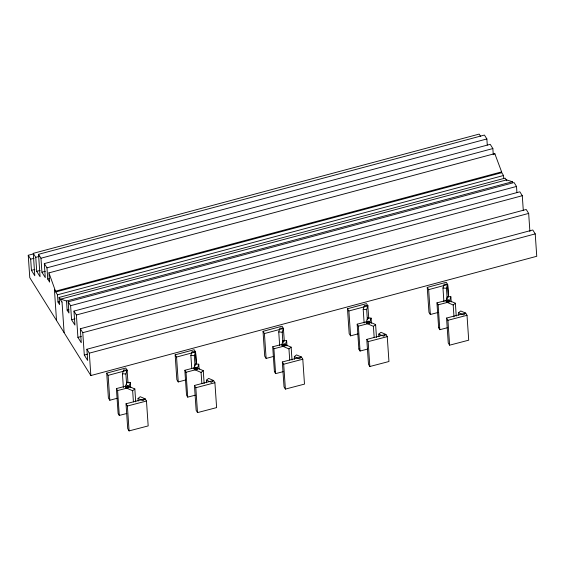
<?xml version="1.0" encoding="UTF-8"?>
<svg xmlns="http://www.w3.org/2000/svg" width="565" height="565" viewBox="0 0 565 565"><rect width="100%" height="100%" fill="white"/><g stroke="black" fill="none" stroke-linecap="round" stroke-linejoin="round"><path stroke-width="0.85" d="M123.368 387.477L122.436 373.748L123.601 369.906L127.076 370.146L128.022 383.119M126.609 384.292L125.91 373.995L127.076 370.146M191.747 368.316L190.864 355.449L192.036 351.599L195.504 351.847L196.323 363.853M195.045 365.986L194.339 355.689L195.504 351.847M279.675 345.667L278.743 331.945L279.908 328.096L283.383 328.343L284.322 341.317M282.917 342.482L282.21 332.185L283.383 328.343M364.135 323.081L363.203 309.352L364.368 305.503L367.843 305.75L368.783 318.724M367.377 319.896L366.671 309.599L367.843 305.75M443.906 301.745L442.967 288.016L444.139 284.167L447.607 284.414L448.49 297.282M447.205 299.415L446.442 288.263L447.607 284.414M130.324 382.526L128.771 387.308L125.31 387.039L126.864 382.251L130.324 382.526L130.677 387.675M198.76 364.22L197.206 369.009L193.739 368.733L195.292 363.952L198.76 364.22L199.106 369.369M283.164 340.448L281.61 345.229L285.078 345.505L286.632 340.723L283.164 340.448L283.284 342.164M371.092 318.13L369.538 322.912L366.071 322.636L367.624 317.855L371.092 318.13L371.445 323.279M450.863 296.795L449.302 301.576L445.841 301.3L447.395 296.519L450.863 296.795L451.209 301.943M132.655 390.74L134.837 388.953L127.937 385.959L125.755 387.745L132.655 390.74L133.411 401.892M138.03 398.48L140.219 396.701L145.212 398.869L143.03 400.649L138.03 398.48L138.206 401.058M201.084 372.434L203.266 370.654L196.373 367.66L194.19 369.439L201.084 372.434L201.846 383.593M206.465 380.174L208.647 378.395L213.648 380.563L211.465 382.35L206.465 380.174L206.642 382.752M288.955 348.93L291.137 347.15L284.244 344.156L282.062 345.935L288.955 348.93L289.718 360.089M294.337 356.677L296.519 354.891L301.519 357.059L299.337 358.846L294.337 356.677L294.513 359.248M373.416 326.344L375.598 324.557L368.705 321.563L366.523 323.349L373.416 326.344L374.178 337.496M378.797 334.085L380.98 332.298L385.98 334.473L383.797 336.253L378.797 334.085L378.974 336.655M453.186 305.008L455.369 303.221L448.476 300.227L446.293 302.014L453.186 305.008L454.006 317.014M458.568 312.749L460.75 310.962L465.744 313.137L463.561 314.917L458.568 312.749L458.745 315.319M106.714 373.14L125.741 368.02L127.139 370.252L108.12 375.372L106.714 373.14L108.409 398.021L109.815 400.253L117.11 398.29M185.539 379.984L178.243 381.947L176.845 379.715L175.15 354.834L194.169 349.714L195.575 351.946L196.394 363.959M263.022 331.33L282.041 326.21L283.446 328.449L264.42 333.562L263.022 331.33L264.717 356.211L266.122 358.443L273.418 356.48M347.482 308.744L366.501 303.624L367.907 305.856L348.88 310.976L347.482 308.744L349.177 333.625L350.582 335.857L357.878 333.894M438.454 312.339L430.346 314.521L428.948 312.29L427.246 287.408L446.272 282.288L447.678 284.52L448.497 296.533M175.15 354.834L176.548 357.066L195.575 351.946M427.246 287.408L428.651 289.64L447.678 284.52M34.091 258.262L30.68 259.173L31.442 270.367L34.797 275.741L33.271 253.353L479.169 134.089L480.702 136.546M64.071 332.573L29.776 277.662L28.25 255.274L33.363 253.911M33.271 253.353L35.757 257.336L36.711 271.334L40.066 276.709L38.54 254.321L484.431 135.056L486.868 138.955L487.284 145.078M35.757 257.336L39.169 256.425M38.54 254.321L40.97 258.219L486.868 138.955M40.97 258.219L41.923 272.21L45.278 277.585L44.324 263.594L490.222 144.329L492.857 148.56L493.273 154.69M31.442 270.367L34.853 269.456M44.324 263.594L46.966 267.824L492.857 148.56M36.711 271.334L40.122 270.416M41.923 272.21L45.334 271.299M48.922 272.881L494.792 153.624L501.621 171.88L501.678 172.706L55.801 291.964L48.922 272.881L49.536 281.921M46.966 267.824L47.728 279.025L49.43 278.566M55.744 291.137L501.621 171.88M56.528 320.539L54.424 289.76L57.482 294.81L503.521 175.51L503.733 178.695M57.482 294.81L57.969 301.978L59.6 304.591L59.113 297.43L505.152 178.123L506.798 180.765M60.759 299.909L60.709 299.139L506.579 179.882L512.384 181.746L512.42 182.304M57.969 301.978L59.671 301.519M60.709 299.139L66.515 301.004L512.384 181.746M66.515 301.004L67.136 310.136L68.951 313.045L68.181 301.816L514.079 182.552L516.509 186.443L516.926 192.566M68.181 301.816L70.611 305.707L516.509 186.443M67.136 310.136L68.838 309.684M70.611 305.707L71.564 319.698L74.919 325.073L73.966 311.082L519.857 191.818L522.286 195.709L523.282 210.342M73.966 311.082L76.388 314.973L522.286 195.709M71.564 319.698L74.975 318.787M76.388 314.973L77.913 337.362L81.268 342.736L80.315 328.745L526.213 209.481L528.67 213.415L529.899 231.495M80.322 328.745L82.773 332.679L528.67 213.415M77.913 337.362L81.325 336.45M82.773 332.679L84.298 355.067L87.653 360.442L86.89 349.248L532.788 229.983L535.225 233.896L536.75 256.284L90.852 375.548L64.113 332.686L62.023 301.929M86.89 349.248L89.327 353.16L535.225 233.896M84.298 355.067L87.709 354.156M446.555 318.053L465.652 313.052L467.015 315.298L468.71 340.179L449.613 345.173L448.25 342.934L446.555 318.053L447.918 320.291L449.613 345.173M366.784 339.388L385.888 334.388L387.251 336.634L388.946 361.515L369.842 366.508L368.486 364.27L366.784 339.388L368.147 341.627L369.842 366.508M282.323 361.974L301.428 356.981L302.791 359.22L304.486 384.108L285.382 389.101L284.026 386.856L282.323 361.974L283.687 364.22L285.382 389.101M194.452 385.478L213.556 380.485L214.912 382.724L216.614 407.605L197.51 412.605L196.147 410.36L194.452 385.478L195.815 387.724L197.51 412.605M126.023 403.784L145.12 398.784L146.483 401.03L148.178 425.911L129.081 430.911L127.718 428.666L126.023 403.784L127.386 406.023L129.081 430.911M447.918 320.291L467.015 315.298M368.147 341.627L387.251 336.634M283.687 364.22L302.791 359.22M195.815 387.724L214.912 382.724M127.386 406.023L146.483 401.03M436.943 302.854L448.582 299.831L449.768 301.802L438.129 304.825L436.943 302.854L438.638 327.735L439.824 329.706L447.353 327.749M357.172 324.19L368.818 321.167L370.004 323.138L358.358 326.16L357.172 324.19L358.874 349.071L360.06 351.042L367.582 349.085M272.711 346.776L284.357 343.76L285.544 345.731L273.898 348.753L272.711 346.776L274.413 371.664L275.6 373.635L283.122 371.678M184.84 370.28L196.479 367.264L197.665 369.235L186.026 372.257L184.84 370.28L186.535 395.161L187.721 397.139L195.25 395.182M116.411 388.586L128.05 385.563L129.237 387.534L117.598 390.556L116.411 388.586L118.106 413.467L119.293 415.437L126.821 413.488M438.638 327.735L439.408 327.538M358.874 349.071L359.637 348.873M274.413 371.664L275.176 371.459M442.967 288.016L446.442 288.263M363.203 309.352L366.671 309.599M278.743 331.945L282.21 332.185M190.864 355.449L194.339 355.689M122.436 373.748L125.91 373.995M501.374 172.071L503.521 175.51M47.728 279.025L49.536 281.928M59.113 297.43L61.995 302.042M28.25 255.274L30.68 259.166M506.579 179.882L506.628 180.652M494.792 153.624L494.834 154.28M455.369 303.221L456.245 316.096M438.129 304.825L439.824 329.706M428.651 289.64L430.346 314.521M375.598 324.557L376.481 337.425M358.358 326.16L360.06 351.042M348.88 310.976L350.582 335.857M291.137 347.15L292.02 360.018M286.632 340.723L286.985 345.865M273.898 348.753L275.6 373.635M264.42 333.562L266.122 358.443M203.266 370.654L204.142 383.522M186.026 372.257L187.721 397.139M176.548 357.066L178.243 381.947M134.837 388.953L135.713 401.828M117.598 390.556L119.293 415.437M108.12 375.372L109.815 400.253M89.327 353.16L90.852 375.548"/></g></svg>
